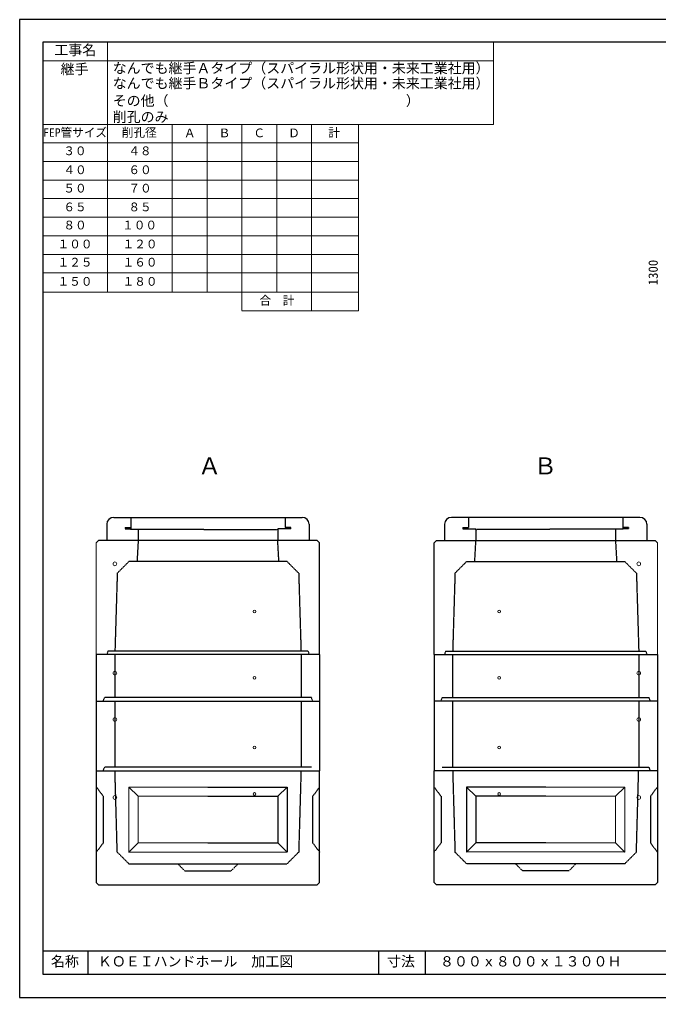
# Model space of a CAD drawing. Units: millimetres, scale not verified. Extents: x -297 to 298, y -210 to 211.
# Drawn here: x -297 to -22.3, y -210 to 210.5 of the extents above; entities that cross this region are included whole.
import ezdxf
from ezdxf.enums import TextEntityAlignment as Align

# ---------------------------------------------------------------- set-up
doc = ezdxf.new("R2010")
doc.units = ezdxf.units.MM
doc.linetypes.add('USER2', pattern=[4.7625, 3.175, -1.5875])
doc.layers.add('0-0', color=7, linetype='Continuous')
for name, color, linetype, lineweight in [('0-1_0', 9, 'Continuous', 25), ('0-2_dims', 7, 'Continuous', 18), ('0-3_pen1実線', 4, 'Continuous', 13), ('0-4_pen2実線', 3, 'Continuous', 13), ('0-5_pen3実線', 7, 'Continuous', 25), ('0-6_pen4実線', 7, 'Continuous', 25), ('0-7_pen2破線', 3, 'USER2', 25), ('0-8_鉄筋', 7, 'Continuous', 25), ('0-9_draw', 7, 'Continuous', 13)]:
    doc.layers.add(name, color=color, linetype=linetype, lineweight=lineweight)
doc.styles.add('ＭＳ ゴシック', font='')
doc.styles.get('ＭＳ ゴシック').set_extended_font_data('MS Gothic')

# ---------------------------------------------------------------- blocks, each defined once
blk = doc.blocks.new('部分図 1')
at = {"layer": '0-1_0'}
blk.add_lwpolyline([(0.1, 0.3), (11898.1, 0.3), (11898.1, 8410.3), (0.1, 8410.3)], close=True, dxfattribs=at)
at = {"layer": '0-2_dims'}
for p, q in [((755.1, 6066.8), (755.1, 8215.2)), ((4075.2, 7506.5), (4075.2, 8215.2)), ((200.1, 8055.5), (4076.2, 8055.5)), ((200.1, 7506.5), (4076.2, 7506.5)), ((1313.17, 6066.8), (1313.17, 7507.2)), ((1313.17, 6066.8), (1313.17, 7506.8)), ((1613.17, 6066.8), (1613.17, 7506.8)), ((1912.17, 5908), (1912.17, 7506.8)), ((2211.17, 6066.8), (2211.17, 7506.8)), ((2511.17, 5906), (2511.17, 7506.8)), ((200.17, 7349), (2913.17, 7349)), ((200.1, 7190), (2913.1, 7190)), ((200.1, 7028.2), (2913.1, 7028.2)), ((200.1, 6870.4), (2913.1, 6870.4)), ((200.1, 6711.4), (2913.1, 6711.4)), ((200.1, 6550.4), (2913.1, 6550.4)), ((200.1, 6390.4), (2913.1, 6390.4)), ((200.1, 6231.6), (2913.1, 6231.6)), ((2913.17, 6066.8), (2913.17, 5906.1)), ((1912.17, 5906.1), (2913.17, 5906.1))]:
    blk.add_line(p, q, dxfattribs=at)
blk.add_lwpolyline([(200.17, 6066.8), (2913.17, 6066.8), (2913.17, 7506.8), (200.17, 7506.8)], close=True, dxfattribs=at)
at = {"layer": '0-3_pen1実線'}
for p, q in [((2220, 4023.24), (2225.96, 4029.2)), ((3924, 4023.24), (3918.04, 4029.2))]:
    blk.add_line(p, q, dxfattribs=at)
at = {"layer": '0-4_pen2実線'}
for p, q in [((2332, 4041.2), (2332, 4029.2)), ((3812, 4041.2), (3812, 4029.2))]:
    blk.add_line(p, q, dxfattribs=at)
for centre, radius in [((820, 3729.2), 16), ((5324, 3729.2), 16), ((2020, 3319.2), 12), ((4124, 3319.2), 12), ((820, 2789), 16), ((5324, 2789), 16), ((2020, 2749), 12), ((4124, 2749), 12), ((820, 2390), 16), ((5324, 2390), 16), ((2020, 2150), 12), ((4124, 2150), 12), ((820, 1719.9), 16), ((2020, 1749.9), 12), ((4124, 1749.9), 12), ((5324, 1719.9), 16)]:
    blk.add_circle(centre, radius, dxfattribs=at)
at = {"layer": '0-5_pen3実線'}
for p, q in [((810, 4129.2), (2430, 4129.2)), ((5334, 4129.2), (3714, 4129.2)), ((750, 4069.2), (750, 3929.2)), ((2490, 4069.2), (2490, 3929.2)), ((3654, 4069.2), (3654, 3929.2)), ((5394, 4069.2), (5394, 3929.2)), ((2560, 3929.2), (680, 3929.2)), ((2580, 3909.2), (2560, 3929.2)), ((2580, 2949.2), (2580, 3909.2)), ((3564, 3909.2), (3584, 3929.2)), ((3564, 2949.2), (3564, 3909.2)), ((3584, 3929.2), (5464, 3929.2)), ((2580, 2949.2), (660, 2949.2)), ((2580, 2949), (2580, 2549)), ((3564, 2949.2), (5484, 2949.2)), ((3564, 2949), (3564, 2549)), ((660, 2550), (660, 1950)), ((2580, 2550), (2580, 1950)), ((3564, 2550), (3564, 1950)), ((5484, 2550), (5484, 1950)), ((660, 1950), (2580, 1950)), ((660, 1949.9), (660, 989.9)), ((2580, 989.9), (2580, 1949.9)), ((5484, 1950), (3564, 1950)), ((3564, 989.9), (3564, 1949.9)), ((5484, 1949.9), (5484, 989.9)), ((1620, 1809.9), (2300, 1809.9)), ((2300, 1809.9), (2220, 1729.9)), ((2300, 1809.9), (2300, 1249.9)), ((4524, 1809.9), (3844, 1809.9)), ((3844, 1809.9), (3924, 1729.9)), ((3844, 1809.9), (3844, 1249.9)), ((1620, 1729.9), (2220, 1729.9)), ((2220, 1729.9), (2220, 1329.9)), ((4524, 1729.9), (3924, 1729.9)), ((3924, 1729.9), (3924, 1329.9)), ((1620, 1329.9), (2220, 1329.9)), ((2220, 1329.9), (2300, 1249.9)), ((3924, 1329.9), (3844, 1249.9)), ((4524, 1329.9), (3924, 1329.9)), ((940, 1249.9), (2297.06, 1252.84)), ((5204, 1249.9), (3846.94, 1252.84)), ((660, 989.9), (680, 969.9)), ((680, 969.9), (2560, 969.9)), ((2580, 989.9), (2560, 969.9)), ((3564, 989.9), (3584, 969.9)), ((5464, 969.9), (3584, 969.9)), ((5484, 989.9), (5464, 969.9)), ((586.1, 400.3), (586.1, 200.3)), ((3488.1, 400.3), (3488.1, 200.3))]:
    blk.add_line(p, q, dxfattribs=at)
for points in [[(660, 2949), (660, 2549), (2580, 2549)], [(5484, 2949), (5484, 2549), (3564, 2549)]]:
    blk.add_lwpolyline(points, dxfattribs=at)
for centre, start, end in [((810, 4069.2), 90, 180), ((2430, 4069.2), 0, 90), ((3714, 4069.2), 90, 180), ((5334, 4069.2), 0, 90)]:
    blk.add_arc(centre, 60, start, end, dxfattribs=at)
at = {"layer": '0-6_pen4実線'}
for p, q in [((200.1, 400.3), (11709.1, 400.3)), ((3085.4, 400.3), (3085.4, 200.3))]:
    blk.add_line(p, q, dxfattribs=at)
blk.add_lwpolyline([(200.1, 200.3), (11709.1, 200.3), (11709.1, 8215.3), (200.1, 8215.3)], close=True, dxfattribs=at)
at = {"layer": '0-7_pen2破線'}
for p, q in [((956, 4129.2), (956, 4029.2)), ((2284, 4129.2), (2284, 4041.2)), ((3860, 4129.2), (3860, 4041.2)), ((5188, 4129.2), (5188, 4029.2)), ((908, 4041.2), (956, 4041.2)), ((908, 4041.2), (908, 4029.2)), ((2332, 4041.2), (2284, 4041.2)), ((3812, 4041.2), (3860, 4041.2)), ((5236, 4041.2), (5188, 4041.2)), ((5236, 4041.2), (5236, 4029.2)), ((908, 4029.2), (2220, 4023.24)), ((1020, 4029.2), (1020, 3929.2)), ((2220, 4029.2), (2220, 3929.2)), ((2332, 4029.2), (2220, 4029.2)), ((3812, 4029.2), (3924, 4029.2)), ((5236, 4029.2), (3924, 4023.24)), ((3924, 4029.2), (3924, 3929.2)), ((5124, 4029.2), (5124, 3929.2)), ((1020, 3929.2), (1010, 3749.2)), ((2230, 3749.2), (2220, 3929.2)), ((3914, 3749.2), (3924, 3929.2)), ((5124, 3929.2), (5134, 3749.2)), ((840, 3649.2), (940, 3749.2)), ((1620, 3749.2), (940, 3749.2)), ((2300, 3749.2), (1620, 3749.2)), ((2300, 3749.2), (2400, 3649.2)), ((3844, 3749.2), (3744, 3649.2)), ((3844, 3749.2), (4524, 3749.2)), ((4524, 3749.2), (5204, 3749.2)), ((5304, 3649.2), (5204, 3749.2)), ((840, 3649.2), (820, 2979.2)), ((2400, 3649.2), (2420, 2979.2)), ((3744, 3649.2), (3724, 2979.2)), ((5304, 3649.2), (5324, 2979.2)), ((760, 2979.2), (750, 2949.2)), ((1620, 2979.2), (760, 2979.2)), ((820, 2949), (820, 2579)), ((2480, 2979.2), (1620, 2979.2)), ((2420, 2949), (2420, 2579)), ((2480, 2979.2), (2490, 2949.2)), ((3664, 2979.2), (3654, 2949.2)), ((3664, 2979.2), (4524, 2979.2)), ((3724, 2949), (3724, 2579)), ((4524, 2979.2), (5384, 2979.2)), ((5324, 2949), (5324, 2579)), ((5384, 2979.2), (5394, 2949.2)), ((720, 2549), (730, 2579)), ((1620, 2579), (730, 2579)), ((820, 2550), (820, 1980)), ((2510, 2579), (1620, 2579)), ((2420, 2550), (2420, 1980)), ((2520, 2549), (2510, 2579)), ((3624, 2549), (3634, 2579)), ((3634, 2579), (4524, 2579)), ((3724, 2550), (3724, 1980)), ((4524, 2579), (5414, 2579)), ((5324, 2550), (5324, 1980)), ((5424, 2549), (5414, 2579)), ((720, 1950), (730, 1980)), ((1620, 1980), (730, 1980)), ((840, 1249.9), (820.82, 1949.9)), ((2510, 1980), (1620, 1980)), ((3634, 1980), (4524, 1980)), ((4524, 1980), (5414, 1980)), ((5304, 1249.9), (5323.18, 1949.9)), ((5424, 1950), (5414, 1980)), ((660, 1809.9), (720, 1729.9)), ((2580, 1809.9), (2520, 1729.9)), ((3564, 1809.9), (3624, 1729.9)), ((5484, 1809.9), (5424, 1729.9)), ((2520, 1729.9), (2520, 1329.9)), ((3624, 1729.9), (3624, 1329.9)), ((2520, 1329.9), (2580, 1249.9)), ((3624, 1329.9), (3564, 1249.9)), ((940, 1149.9), (840, 1249.9)), ((5204, 1149.9), (5304, 1249.9)), ((940, 1149.9), (2300, 1149.9)), ((1420, 1089.9), (1360, 1149.9)), ((1820, 1089.9), (1880, 1149.9)), ((5204, 1149.9), (3844, 1149.9)), ((4324, 1089.9), (4264, 1149.9)), ((4724, 1089.9), (4784, 1149.9)), ((1420, 1089.9), (1820, 1089.9)), ((4724, 1089.9), (4324, 1089.9))]:
    blk.add_line(p, q, dxfattribs=at)
for points in [[(2420, 1949.9), (2400, 1249.9), (2300, 1149.9)], [(3724, 1949.9), (3744, 1249.9), (3844, 1149.9)], [(720, 1729.9), (720, 1329.9), (660, 1249.9)], [(5424, 1729.9), (5424, 1329.9), (5484, 1249.9)]]:
    blk.add_lwpolyline(points, dxfattribs=at)
at = {"layer": '0-9_draw'}
for p, q in [((660, 3909.2), (680, 3929.2)), ((660, 3909.2), (660, 2949.2)), ((5484, 3909.2), (5464, 3929.2)), ((5484, 3909.2), (5484, 2949.2)), ((940, 1809.9), (1620, 1809.9)), ((940, 1809.9), (940, 1249.9)), ((940, 1809.9), (1020, 1729.9)), ((5204, 1809.9), (4524, 1809.9)), ((5204, 1809.9), (5124, 1729.9)), ((5204, 1809.9), (5204, 1249.9)), ((1020, 1729.9), (1620, 1729.9)), ((1020, 1729.9), (1020, 1329.9)), ((5124, 1729.9), (4524, 1729.9)), ((5124, 1729.9), (5124, 1329.9)), ((1020, 1329.9), (940, 1249.9)), ((1020, 1329.9), (1620, 1329.9)), ((5124, 1329.9), (4524, 1329.9)), ((5124, 1329.9), (5204, 1249.9))]:
    blk.add_line(p, q, dxfattribs=at)
at = {"layer": '0-2_dims', "style": 'ＭＳ ゴシック'}
for s, height, p in [('工事名', 87.98, (299.1, 8078.2)), ('継手', 87.98, (353.1, 7914.2)), ('なんでも継手Ａタイプ（スパイラル形状用・未来工業社用）\u3000\u3000', 87.98, (801.1, 7922.2)), ('なんでも継手Ｂタイプ（スパイラル形状用・未来工業社用）\u3000\u3000', 87.98, (801.1, 7792.2)), ('その他（\u3000\u3000\u3000\u3000\u3000\u3000\u3000\u3000\u3000\u3000\u3000\u3000\u3000\u3000\u3000\u3000\u3000）', 87.98, (801.1, 7642.2)), ('削孔のみ', 87.98, (801.1, 7503.2)), ('FEP管サイズ', 73.31, (203.17, 7379.9)), ('削孔径', 73.31, (879.17, 7379.9)), ('Ａ', 73.31, (1413.17, 7375.9)), ('Ｂ', 73.31, (1712.17, 7375.9)), ('Ｃ', 73.31, (2011.17, 7375.9)), ('Ｄ', 73.31, (2310.17, 7375.9)), ('計', 73.31, (2654.17, 7378.9)), ('３０', 73.31, (376.17, 7221.9)), ('４８', 73.31, (935.17, 7221.9)), ('４０', 73.31, (377.07, 7058.9)), ('６０', 73.31, (936.07, 7058.9)), ('５０', 73.31, (377.07, 6900.5)), ('７０', 73.31, (936.07, 6900.5)), ('６５', 73.31, (377.07, 6739.5)), ('８５', 73.31, (936.07, 6739.5)), ('８０', 73.31, (377.17, 6583.5)), ('１００', 73.31, (882.17, 6583.5)), ('１００', 73.31, (327.07, 6420.5)), ('１２０', 73.31, (886.07, 6420.5)), ('１２５', 73.31, (327.07, 6264.1)), ('１６０', 73.31, (886.07, 6264.1)), ('１５０', 73.31, (327.07, 6099.1)), ('１８０', 73.31, (886.07, 6099.1)), ('合\u3000計', 73.31, (2063.17, 5935.9))]:
    blk.add_text(s, height=height, dxfattribs=at).set_placement(p, align=Align.BOTTOM_LEFT)
blk.add_text('1300', height=80.65, rotation=90, dxfattribs=at).set_placement((5512, 6124.8), align=Align.BOTTOM_LEFT)
at = {"layer": '0-5_pen3実線', "style": 'ＭＳ ゴシック'}
for s, p in [('名称', (270.1, 240.3)), ('ＫＯＥＩハンドホール\u3000加工図', (673.1, 240.3)), ('寸法', (3159.3, 240.3)), ('８００ｘ８００ｘ１３００Ｈ', (3615.1, 240.3))]:
    blk.add_text(s, height=87.98, dxfattribs=at).set_placement(p, align=Align.BOTTOM_LEFT)
at = {"layer": '0-8_鉄筋', "style": 'ＭＳ ゴシック'}
for s, p in [('Ａ', (1533.97, 4454.23)), ('Ｂ', (4419.97, 4454.23))]:
    blk.add_text(s, height=146.6, dxfattribs=at).set_placement(p, align=Align.BOTTOM_LEFT)

msp = doc.modelspace()

# ---------------------------------------------------------------- block references
at = {"layer": '0-0', "xscale": 0.05, "yscale": 0.05}
msp.add_blockref('部分図 1', (-297, -210), dxfattribs=at)

doc.saveas('drawing.dxf')
